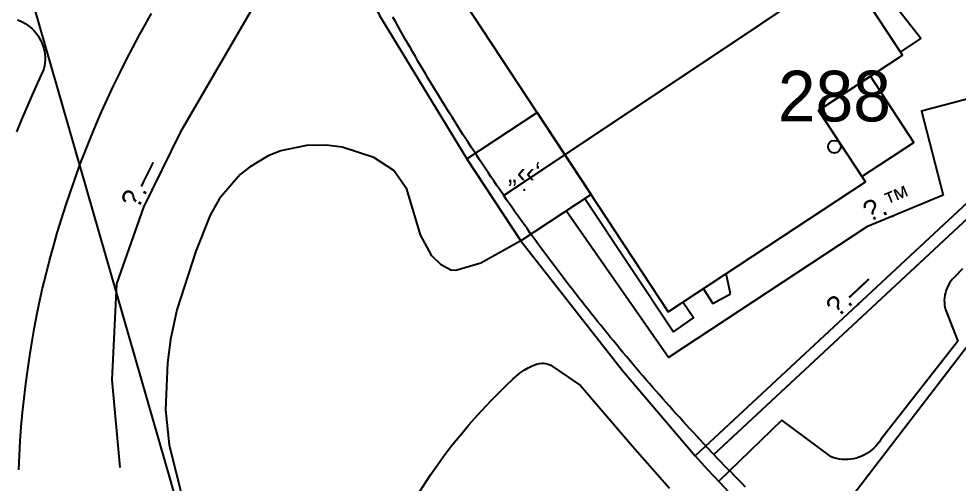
# Model space of a CAD drawing. Header units: metres. Extents: x 218299 to 220222, y 572714 to 574340.
# Drawn here: x 218781.25 to 218818.39, y 573134.1 to 573152.47 of the extents above; entities that cross this region are included whole.
import ezdxf
from ezdxf.enums import TextEntityAlignment as Align

# ---------------------------------------------------------------- set-up
doc = ezdxf.new("R2010")
doc.units = ezdxf.units.M
doc.header["$MEASUREMENT"] = 0
for name, color, linetype in [('1601', 44, 'LANDBORDER'), ('1602', 44, 'Continuous'), ('1603', 44, 'Continuous'), ('A_POINTS', 2, 'Continuous'), ('M2200', 253, 'Continuous'), ('M2207', 253, 'Continuous'), ('M2220', 253, 'Continuous'), ('M2407', 253, 'Continuous'), ('M2408', 253, 'Continuous'), ('M2602', 253, 'Continuous'), ('M2605', 253, 'Continuous'), ('M2802', 253, 'Continuous'), ('M2805', 253, 'Continuous')]:
    doc.layers.add(name, color=color, linetype=linetype)
doc.styles.add('HEBTXT', font='HEBTXT')
doc.styles.add('MAVAT_HEBTXT', font='HEBTXT')
doc.linetypes.add('LANDBORDER', pattern='A,6.25,[208,elecad.shx,S=0.02,R=0,X=-0.6,Y=0],12.5,[208,elecad.shx,S=0.02,R=180,X=0.6,Y=0],6.25', length=25)

# ---------------------------------------------------------------- blocks, each defined once
blk = doc.blocks.new('1603')
at = {"layer": 'A_POINTS'}
blk.add_circle((0, 0), 0.25, dxfattribs=at)
at = {"color": 0, "style": 'HEBTXT'}
blk.add_attdef('PARCEL_NUM', text='', height=2, dxfattribs=at).set_placement((0, 1), align=Align.CENTER)
at = {"color": 0, "style": 'HEBTXT', "flags": 1}
blk.add_attdef('LOT_NUM', text='', height=2, dxfattribs=at).set_placement((0, -2.5), align=Align.CENTER)
blk = doc.blocks.new('M2407')
blk.add_circle((0, 0), 0.025)
at = {"style": 'MAVAT_HEBTXT'}
blk.add_attdef('NAME', text='', height=0.8, dxfattribs=at).set_placement((0, 1.592), align=Align.MIDDLE)
blk = doc.blocks.new('M2605')
blk.add_circle((0, 0), 0.025)
at = {"style": 'MAVAT_HEBTXT'}
blk.add_attdef('NAME', text='', height=0.8, dxfattribs=at).set_placement((0, 1.592), align=Align.MIDDLE)
blk = doc.blocks.new('M2207')
blk.add_circle((0, 0), 0.025)
at = {"style": 'MAVAT_HEBTXT'}
blk.add_attdef('NAME', text='', height=0.8, dxfattribs=at).set_placement((0, 1.592), align=Align.MIDDLE)
blk = doc.blocks.new('111')
at = {"layer": 'M2200'}
for points in [[(218798.529, 573153.636, 567.105), (218806.897, 573140.908, 566.955), (218814.692, 573146.033, 566.955), (218812.834, 573148.858, 566.955), (218816.153, 573151.04, 565.455), (218811.448, 573158.198, 565.455), (218808.084, 573155.986, 566.955), (218806.28, 573158.731, 566.955)], [(218813.935, 573133.311, 567.855), (218826.106, 573123.975, 567.855), (218831.124, 573130.517, 567.855), (218831.864, 573129.949, 565.005), (218833.134, 573131.605, 565.005), (218832.239, 573132.292, 565.005), (218833.021, 573133.312, 564.855), (218831.086, 573134.796, 568.005), (218832.485, 573136.62, 568.155), (218828.505, 573139.672, 568.155), (218828.101, 573139.145, 568.455), (218824.743, 573141.721, 566.505), (218822.415, 573138.686, 568.005), (218819.672, 573140.79, 568.005)]]:
    blk.add_polyline3d(points, close=True, dxfattribs=at)
at = {"layer": 'M2207'}
for points in [[(218814.154, 573154.081, 564.105), (218816.073, 573151.162, 563.955), (218816.877, 573151.691, 563.955), (218814.718, 573154.459, 564.105), (218814.154, 573154.081, 564.105)], [(218812.834, 573148.858, 564.63), (218814.551, 573146.247, 563.73), (218816.602, 573147.595, 563.58), (218814.885, 573150.207, 563.58)], [(218801.729, 573148.769, 563.355), (218803.854, 573145.537, 563.355), (218801.074, 573143.71, 563.355), (218798.95, 573146.941, 563.355), (218801.729, 573148.769, 563.355)]]:
    blk.add_polyline3d(points, close=True, dxfattribs=at)
at = {"layer": 'M2220', "lineweight": -3}
blk.add_lwpolyline([(218774.37, 573186.638), (218776.842, 573168.879), (218780.638, 573157.17), (218789.139, 573127.642), (218786.928, 573116.773), (218773.805, 573089.891)], dxfattribs=at)
at = {"layer": 'M2407'}
for points in [[(218820.75, 573151.017, 561.255), (218818.946, 573149.987, 561.255), (218818.94, 573149.365, 561.255), (218816.91, 573148.829, 561.33), (218817.76, 573145.516, 561.255), (218814.749, 573144.259, 561.255), (218806.913, 573139.103, 561.255), (218802.867, 573144.888, 561.383)], [(218803.613, 573145.379, 561.384), (218807.109, 573140.113, 561.255), (218807.905, 573140.661, 561.255), (218807.477, 573141.29, 561.255)], [(218818.519, 573142.596, 562.138), (218818.203, 573142.269, 562.138), (218818.132, 573142.195, 562.138), (218818.068, 573142.116, 562.138), (218818.01, 573142.032, 562.138), (218817.958, 573141.944, 562.138), (218817.914, 573141.852, 562.138), (218817.877, 573141.756, 562.138), (218817.848, 573141.659, 562.138), (218817.826, 573141.559, 562.138), (218817.812, 573141.458, 562.138), (218817.806, 573141.356, 562.138), (218817.808, 573141.253, 562.138), (218817.819, 573141.152, 562.138), (218817.837, 573141.051, 562.138), (218817.851, 573140.994, 562.138), (218818.339, 573139.746, 561.988), (218815.301, 573135.868, 561.988), (218815.24, 573135.773, 561.981), (218815.172, 573135.683, 561.976), (218815.097, 573135.597, 561.973), (218815.017, 573135.516, 561.971), (218814.932, 573135.442, 561.971), (218814.842, 573135.373, 561.972), (218814.747, 573135.31, 561.975), (218814.648, 573135.255, 561.979), (218814.545, 573135.206, 561.985), (218814.44, 573135.165, 561.993), (218814.332, 573135.131, 562.002), (218814.222, 573135.105, 562.012), (218814.111, 573135.086, 562.024), (218813.998, 573135.076, 562.037), (218813.886, 573135.073, 562.051), (218813.773, 573135.078, 562.067), (218813.662, 573135.091, 562.083), (218813.552, 573135.112, 562.101), (218813.443, 573135.14, 562.119), (218813.342, 573135.175, 562.138), (218811.392, 573136.62, 562.258)], [(218809.358, 573141.614, 561.255), (218809.186, 573142.413, 561.255)], [(218808.287, 573141.822, 561.255), (218808.668, 573141.231, 561.255), (218809.358, 573141.614, 561.255)], [(218811.392, 573136.62, 562.258), (218808.891, 573134.209, 562.3)]]:
    blk.add_polyline3d(points, dxfattribs=at)
at = {"layer": 'M2408'}
for points in [[(218781.244, 573134.668, 558.855), (218781.271, 573135.235, 558.855), (218781.306, 573135.801, 558.855), (218781.349, 573136.366, 558.855), (218781.4, 573136.931, 558.855), (218781.459, 573137.495, 558.855), (218781.526, 573138.058, 558.855), (218781.6, 573138.62, 558.855), (218781.683, 573139.182, 558.855), (218781.774, 573139.741, 558.855), (218781.872, 573140.3, 558.855), (218781.979, 573140.857, 558.855), (218782.093, 573141.412, 558.855), (218782.191, 573141.84, 558.869), (218782.324, 573142.389, 558.886), (218782.465, 573142.937, 558.904), (218782.614, 573143.482, 558.92), (218782.77, 573144.025, 558.937), (218782.934, 573144.565, 558.953), (218783.106, 573145.104, 558.969), (218783.285, 573145.64, 558.985), (218783.472, 573146.173, 559), (218783.666, 573146.704, 559.015), (218783.868, 573147.232, 559.029), (218784.077, 573147.756, 559.044), (218784.294, 573148.278, 559.057), (218784.518, 573148.797, 559.071), (218784.749, 573149.313, 559.084), (218784.988, 573149.825, 559.097), (218785.234, 573150.334, 559.109), (218785.487, 573150.839, 559.121), (218785.747, 573151.341, 559.133), (218786.014, 573151.839, 559.144), (218786.288, 573152.333, 559.155), (218786.327, 573152.402, 559.16), (218786.493, 573152.686, 559.183)], [(218782.218, 573150.428, 559.08), (218781.993, 573149.951, 559.069), (218781.774, 573149.471, 559.057), (218781.563, 573148.987, 559.046), (218781.36, 573148.5, 559.035), (218781.163, 573148.011, 559.025)], [(218781.194, 573152.438, 559.162), (218781.301, 573152.396, 559.161), (218781.404, 573152.346, 559.16), (218781.504, 573152.289, 559.158), (218781.599, 573152.226, 559.156), (218781.69, 573152.156, 559.154), (218781.776, 573152.08, 559.151), (218781.856, 573151.998, 559.148), (218781.93, 573151.91, 559.145), (218781.998, 573151.818, 559.141), (218782.059, 573151.721, 559.138), (218782.114, 573151.621, 559.134), (218782.161, 573151.516, 559.129), (218782.201, 573151.409, 559.125), (218782.234, 573151.299, 559.12), (218782.258, 573151.187, 559.115), (218782.275, 573151.074, 559.11), (218782.284, 573150.959, 559.105), (218782.285, 573150.845, 559.1), (218782.277, 573150.731, 559.094), (218782.262, 573150.617, 559.089), (218782.239, 573150.505, 559.084), (218782.218, 573150.428, 559.08)]]:
    blk.add_polyline3d(points, dxfattribs=at)
at = {"layer": 'M2602'}
blk.add_polyline3d([(218805.088, 573138.592, 563.081), (218807.965, 573135.223, 562.856)], dxfattribs=at)
at = {"layer": 'M2605'}
for points in [[(218822.509, 573152.612, 561.255), (218821.521, 573153.702, 561.255), (218823.763, 573155.734, 561.255), (218823.763, 573155.734, 561.255), (218822.279, 573157.37, 561.255), (218822.14, 573157.263, 561.255), (218820.75, 573156.194, 561.255), (218817.846, 573160.442, 561.255), (218819.026, 573161.403, 561.255), (218819.179, 573161.528, 561.255), (218818.354, 573162.782, 561.255), (218818.354, 573162.782, 561.255), (218815.065, 573161.6, 561.255), (218814.619, 573163.004, 561.255), (218812.337, 573162.149, 561.33), (218811.062, 573165.459, 561.405), (218799.838, 573161.106, 561.255), (218792.816, 573158.182, 561.405), (218795.498, 573152.604, 561.255), (218798.95, 573146.941, 561.255)], [(218792.018, 573155.559, 560.025), (218787.629, 573147.987, 559.755), (218786.174, 573145.036, 559.665), (218785.114, 573142.004, 559.485), (218784.924, 573138.219, 559.485), (218785.236, 573134.761, 559.305)], [(218822.678, 573148.89, 561.705), (218807.965, 573135.223, 562.305), (218808.453, 573134.684, 562.302), (218808.946, 573134.151, 562.3), (218809.445, 573133.623, 562.299), (218809.95, 573133.1, 562.3), (218810.46, 573132.583, 562.302), (218810.976, 573132.071, 562.305), (218811.498, 573131.566, 562.31), (218812.025, 573131.066, 562.316), (218812.557, 573130.571, 562.323), (218813.095, 573130.083, 562.331), (218813.638, 573129.6, 562.341), (218814.186, 573129.123, 562.352), (218814.739, 573128.653, 562.364), (218815.298, 573128.188, 562.377), (218815.861, 573127.73, 562.392), (218816.43, 573127.277, 562.408), (218817.003, 573126.831, 562.425), (218817.581, 573126.391, 562.444), (218817.916, 573126.141, 562.455)], [(218801.074, 573143.71, 561.255), (218805.088, 573138.592, 561.405)]]:
    blk.add_polyline3d(points, dxfattribs=at)
at = {"layer": 'M2802'}
for points in [[(218781.244, 573134.668, 558.855), (218781.271, 573135.235, 558.855), (218781.306, 573135.801, 558.855), (218781.349, 573136.366, 558.855), (218781.4, 573136.931, 558.855), (218781.459, 573137.495, 558.855), (218781.526, 573138.058, 558.855), (218781.6, 573138.62, 558.855), (218781.683, 573139.182, 558.855), (218781.774, 573139.741, 558.855), (218781.872, 573140.3, 558.855), (218781.979, 573140.857, 558.855), (218782.093, 573141.412, 558.855), (218782.191, 573141.84, 558.869), (218782.324, 573142.389, 558.886), (218782.465, 573142.937, 558.904), (218782.614, 573143.482, 558.92), (218782.77, 573144.025, 558.937), (218782.934, 573144.565, 558.953), (218783.106, 573145.104, 558.969), (218783.285, 573145.64, 558.985), (218783.472, 573146.173, 559), (218783.666, 573146.704, 559.015), (218783.868, 573147.232, 559.029), (218784.077, 573147.756, 559.044), (218784.294, 573148.278, 559.057), (218784.518, 573148.797, 559.071), (218784.749, 573149.313, 559.084), (218784.988, 573149.825, 559.097), (218785.234, 573150.334, 559.109), (218785.487, 573150.839, 559.121), (218785.747, 573151.341, 559.133), (218786.014, 573151.839, 559.144), (218786.288, 573152.333, 559.155), (218786.327, 573152.402, 559.16), (218786.493, 573152.686, 559.183)], [(218795.498, 573152.604, 560.205), (218798.95, 573146.941, 560.655), (218801.074, 573143.71, 560.805), (218799.496, 573142.83, 560.805), (218798.512, 573142.534, 560.805), (218798.315, 573142.548, 560.805), (218797.929, 573142.755, 560.805), (218797.566, 573143.111, 560.795), (218797.116, 573143.95, 560.727), (218796.575, 573145.748, 560.543), (218796.063, 573146.483, 560.505), (218795.277, 573147, 560.505), (218794.021, 573147.409, 560.505), (218793.394, 573147.485, 560.505), (218792.619, 573147.472, 560.429), (218791.595, 573147.264, 560.188), (218791.093, 573147.062, 560.061), (218790.357, 573146.618, 559.926), (218789.999, 573146.326, 559.905), (218789.183, 573145.382, 559.905), (218788.812, 573144.719, 559.905), (218788.243, 573143.3, 559.905), (218787.489, 573140.989, 559.905), (218787.245, 573139.808, 559.905), (218787.123, 573138.887, 559.871), (218787.042, 573137.03, 559.698), (218787.186, 573135.654, 559.605), (218787.915, 573132.737, 559.605)]]:
    blk.add_polyline3d(points, dxfattribs=at)
at = {"layer": 'M2805'}
blk.add_polyline3d([(218796.99, 573133.656, 560.396), (218797.334, 573134.2, 560.477), (218797.514, 573134.469, 560.518), (218797.888, 573135.002, 560.595), (218798.083, 573135.266, 560.632), (218798.386, 573135.659, 560.685), (218798.665, 573136.006, 560.728), (218798.809, 573136.178, 560.748), (218799.029, 573136.436, 560.776), (218799.37, 573136.822, 560.813), (218799.725, 573137.205, 560.843), (218799.908, 573137.397, 560.855), (218800.284, 573137.778, 560.872), (218800.477, 573137.968, 560.877), (218800.775, 573138.254, 560.88), (218800.959, 573138.416, 560.88), (218801.058, 573138.493, 560.88), (218801.212, 573138.601, 560.88), (218801.372, 573138.697, 560.88), (218801.453, 573138.738, 560.88), (218801.616, 573138.807, 560.88), (218801.697, 573138.833, 560.88), (218801.818, 573138.86, 560.88), (218801.924, 573138.871, 560.88), (218801.976, 573138.872, 560.88), (218802.053, 573138.866, 560.88), (218802.164, 573138.841, 560.88), (218802.27, 573138.795, 560.88), (218802.321, 573138.764, 560.88), (218803.44, 573137.999, 560.88), (218805.494, 573135.596, 560.88), (218806.946, 573133.939, 560.94)], dxfattribs=at)
at = {"layer": 'M2207'}
ref = blk.add_blockref('M2207', (218801.217, 573145.717), dxfattribs=dict(at, xscale=0.5, yscale=0.5, zscale=0.5))
ref.add_attrib('NAME', '„‹‹‘', dxfattribs={"layer": '0', "height": 0.8, "style": 'MAVAT_HEBTXT'}).set_placement((218801.217, 573146.342), align=Align.MIDDLE)
at = {"layer": 'M2407'}
ref = blk.add_blockref('M2407', (218815.771, 573144.685), dxfattribs=dict(at, xscale=0.5, yscale=0.5, zscale=0.5))
ref.add_attrib('NAME', '\x8e.™', dxfattribs={"layer": '0', "height": 0.8, "rotation": 22.6565, "style": 'MAVAT_HEBTXT'}).set_placement((218815.559, 573145.193), align=Align.MIDDLE)
at = {"layer": 'M2605'}
ref = blk.add_blockref('M2605', (218786.52, 573145.737), dxfattribs=dict(at, xscale=0.5, yscale=0.5, zscale=0.5))
ref.add_attrib('NAME', '\x9a.—', dxfattribs={"layer": '0', "height": 0.8, "rotation": 63.756, "style": 'MAVAT_HEBTXT'}).set_placement((218786.026, 573145.981), align=Align.MIDDLE)
ref = blk.add_blockref('M2605', (218814.406, 573141.206), dxfattribs=dict(at, xscale=0.5, yscale=0.5, zscale=0.5))
ref.add_attrib('NAME', '\x9a.—', dxfattribs={"layer": '0', "height": 0.8, "rotation": 42.8894, "style": 'MAVAT_HEBTXT'}).set_placement((218814.032, 573141.609), align=Align.MIDDLE)

msp = doc.modelspace()

# ---------------------------------------------------------------- linework, layer by layer
at = {"layer": '1601'}
msp.add_lwpolyline([(218809.9556, 573133.9823), (218809.815, 573134.1245), (218809.6747, 573134.2671), (218809.5347, 573134.4099), (218809.3951, 573134.5531), (218809.2558, 573134.6967), (218809.1168, 573134.8405), (218808.9782, 573134.9847), (218808.8399, 573135.1292), (218808.702, 573135.274), (218808.4401, 573135.551), (218808.3032, 573135.6968), (218808.1667, 573135.8429), (218808.0304, 573135.9894), (218807.8946, 573136.1361), (218807.7591, 573136.2832), (218807.6239, 573136.4306), (218807.489, 573136.5783), (218807.3546, 573136.7264), (218807.2204, 573136.8747), (218807.0866, 573137.0234), (218806.9532, 573137.1724), (218806.8201, 573137.3217), (218806.6874, 573137.4713), (218806.555, 573137.6212), (218806.423, 573137.7714), (218806.2913, 573137.9219), (218806.16, 573138.0728), (218806.029, 573138.224), (218805.8984, 573138.3754), (218805.7682, 573138.5272), (218805.6383, 573138.6793), (218805.5088, 573138.8317), (218805.3796, 573138.9843), (218805.2508, 573139.1373), (218805.1223, 573139.2906), (218804.9942, 573139.4442), (218804.8665, 573139.5981), (218804.7391, 573139.7523), (218804.6121, 573139.9068), (218804.4855, 573140.0616), (218804.3592, 573140.2167), (218804.2333, 573140.3721), (218804.1077, 573140.5278), (218803.9825, 573140.6838), (218803.8577, 573140.84), (218803.7333, 573140.9966), (218803.6092, 573141.1535), (218803.4855, 573141.3106), (218803.3622, 573141.4681), (218803.2392, 573141.6258), (218803.1166, 573141.7838), (218802.9944, 573141.9421), (218802.8725, 573142.1007), (218802.7511, 573142.2596), (218802.63, 573142.4188), (218802.5092, 573142.5782), (218802.3889, 573142.738), (218802.2689, 573142.898), (218802.1493, 573143.0583), (218802.0301, 573143.2189), (218801.9112, 573143.3797), (218801.7928, 573143.5409), (218801.6747, 573143.7023), (218801.557, 573143.864), (218801.4397, 573144.026), (218801.3227, 573144.1882), (218801.2062, 573144.3507), (218801.09, 573144.5135), (218800.9742, 573144.6766), (218800.8588, 573144.8399), (218800.7438, 573145.0035), (218800.6291, 573145.1674), (218800.5149, 573145.3316), (218800.401, 573145.496), (218800.2314, 573145.7425), (218800.1185, 573145.9076), (218800.006, 573146.073), (218799.8939, 573146.2386), (218799.7821, 573146.4045), (218799.6708, 573146.5707), (218799.5599, 573146.7371), (218799.4493, 573146.9037), (218799.3392, 573147.0707), (218799.2294, 573147.2379), (218799.12, 573147.4053), (218799.0111, 573147.573), (218798.9025, 573147.741), (218798.7943, 573147.9092), (218798.6865, 573148.0777), (218798.5791, 573148.2464), (218798.4721, 573148.4154), (218798.3655, 573148.5846), (218798.2594, 573148.7541), (218798.1536, 573148.9238), (218798.0482, 573149.0938), (218797.9432, 573149.264), (218797.8386, 573149.4345), (218797.7344, 573149.6052), (218797.6306, 573149.7761), (218797.5272, 573149.9473), (218797.4242, 573150.1188), (218797.3216, 573150.2905), (218797.2194, 573150.4624), (218797.1177, 573150.6346), (218797.0163, 573150.807), (218796.9153, 573150.9796), (218796.8148, 573151.1525), (218796.7146, 573151.3256), (218796.6149, 573151.499), (218796.5155, 573151.6726), (218796.4166, 573151.8464), (218796.3181, 573152.0204), (218796.22, 573152.1947), (218796.1223, 573152.3692), (218796.025, 573152.544)], dxfattribs=at)
at = {"layer": '1602'}
for points in [[(218820.771, 573159.092), (218800.401, 573145.496), (218800.2314, 573145.7425), (218800.1185, 573145.9076), (218800.006, 573146.073), (218799.8939, 573146.2386), (218799.7821, 573146.4045), (218799.6708, 573146.5707), (218799.5599, 573146.7371), (218799.4493, 573146.9037), (218799.3392, 573147.0707), (218799.2294, 573147.2379), (218799.12, 573147.4053), (218799.0111, 573147.573), (218798.9025, 573147.741), (218798.7943, 573147.9092), (218798.6865, 573148.0777), (218798.5791, 573148.2464), (218798.4721, 573148.4154), (218798.3655, 573148.5846), (218798.2594, 573148.7541), (218798.1536, 573148.9238), (218798.0482, 573149.0938), (218797.9432, 573149.264), (218797.8386, 573149.4345), (218797.7344, 573149.6052), (218797.6306, 573149.7761), (218797.5272, 573149.9473), (218797.4242, 573150.1188), (218797.3216, 573150.2905), (218797.2194, 573150.4624), (218797.1177, 573150.6346), (218797.0163, 573150.807), (218796.9153, 573150.9796), (218796.8148, 573151.1525), (218796.7146, 573151.3256), (218796.6149, 573151.499), (218796.5155, 573151.6726), (218796.4166, 573151.8464), (218796.3181, 573152.0204), (218796.22, 573152.1947), (218796.1223, 573152.3692), (218796.025, 573152.544)], [(218826.668, 573151.98), (218808.702, 573135.274), (218808.4401, 573135.551), (218808.3032, 573135.6968), (218808.1667, 573135.8429), (218808.0304, 573135.9894), (218807.8946, 573136.1361), (218807.7591, 573136.2832), (218807.6239, 573136.4306), (218807.489, 573136.5783), (218807.3546, 573136.7264), (218807.2204, 573136.8747), (218807.0866, 573137.0234), (218806.9532, 573137.1724), (218806.8201, 573137.3217), (218806.6874, 573137.4713), (218806.555, 573137.6212), (218806.423, 573137.7714), (218806.2913, 573137.9219), (218806.16, 573138.0728), (218806.029, 573138.224), (218805.8984, 573138.3754), (218805.7682, 573138.5272), (218805.6383, 573138.6793), (218805.5088, 573138.8317), (218805.3796, 573138.9843), (218805.2508, 573139.1373), (218805.1223, 573139.2906), (218804.9942, 573139.4442), (218804.8665, 573139.5981), (218804.7391, 573139.7523), (218804.6121, 573139.9068), (218804.4855, 573140.0616), (218804.3592, 573140.2167), (218804.2333, 573140.3721), (218804.1077, 573140.5278), (218803.9825, 573140.6838), (218803.8577, 573140.84), (218803.7333, 573140.9966), (218803.6092, 573141.1535), (218803.4855, 573141.3106), (218803.3622, 573141.4681), (218803.2392, 573141.6258), (218803.1166, 573141.7838), (218802.9944, 573141.9421), (218802.8725, 573142.1007), (218802.7511, 573142.2596), (218802.63, 573142.4188), (218802.5092, 573142.5782), (218802.3889, 573142.738), (218802.2689, 573142.898), (218802.1493, 573143.0583), (218802.0301, 573143.2189), (218801.9112, 573143.3797), (218801.7928, 573143.5409), (218801.6747, 573143.7023), (218801.557, 573143.864), (218801.4397, 573144.026), (218801.3227, 573144.1882), (218801.2062, 573144.3507), (218801.09, 573144.5135), (218800.9742, 573144.6766), (218800.8588, 573144.8399), (218800.7438, 573145.0035), (218800.6291, 573145.1674), (218800.5149, 573145.3316), (218800.401, 573145.496), (218820.771, 573159.092)], [(218809.9556, 573133.9823), (218809.815, 573134.1245), (218809.6747, 573134.2671), (218809.5347, 573134.4099), (218809.3951, 573134.5531), (218809.2558, 573134.6967), (218809.1168, 573134.8405), (218808.9782, 573134.9847), (218808.8399, 573135.1292), (218808.702, 573135.274), (218826.668, 573151.98)]]:
    msp.add_lwpolyline(points, dxfattribs=at)

# ---------------------------------------------------------------- block references
msp.add_blockref('111', (0, 0))
at = {"layer": '1603'}
msp.add_blockref('1603', (218813.4632, 573147.4237), dxfattribs=at).add_auto_attribs({'PARCEL_NUM': '288'})

doc.saveas('drawing.dxf')
